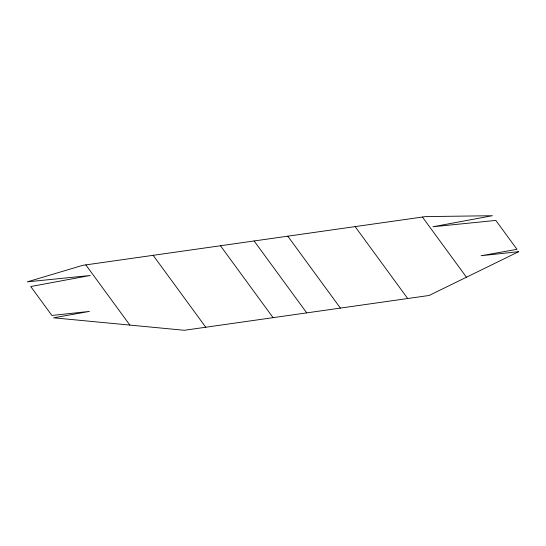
<?xml version="1.0" encoding="UTF-8"?>
<svg xmlns="http://www.w3.org/2000/svg" width="546" height="546" viewBox="0 0 546 546"><rect width="100%" height="100%" fill="white"/><g stroke="black" fill="none" stroke-linecap="round" stroke-linejoin="round"><path stroke-width="0.82" d="M422.427 217.042L466.448 277.225M355.112 226.61L407.705 298.519M287.797 236.186L340.39 308.094M254.136 240.97L306.729 312.878M220.475 245.755L273.068 317.663M153.16 255.323L205.753 327.231M85.838 264.899L129.859 325.082M518.7 251.672L429.122 295.475L184.33 330.282L53.597 317.806L89.455 311.411L51.884 315.458L30.733 286.541L90.213 275.491L27.3 281.852L82.78 265.329L425.491 216.605L492.403 215.718L432.923 226.767L495.836 220.413L516.987 249.331L481.122 255.726L518.7 251.672"/></g></svg>
